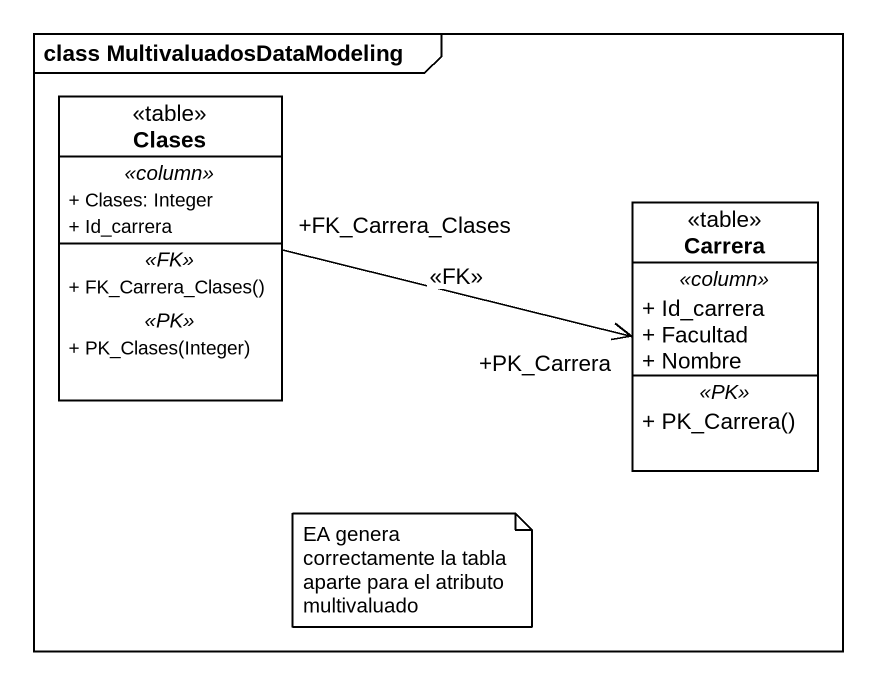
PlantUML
@startuml
mainframe class MultivaluadosDataModeling
hide circle
hide empty members
skinparam classAttributeIconSize 0
class Clases <<table>> {
  .. <<column>> ..
  + Clases: Integer
  + Id_carrera
  .. <<FK>> ..
  + FK_Carrera_Clases()
  .. <<PK>> ..
  + PK_Clases(Integer)
}
class Carrera <<table>> {
  .. <<column>> ..
  + Id_carrera
  + Facultad
  + Nombre
  .. <<PK>> ..
  + PK_Carrera()
}
Clases "+FK_Carrera_Clases" -right-> "+PK_Carrera" Carrera : <<FK>>
note as N1
  EA genera correctamente la tabla aparte para el atributo multivaluado
end note
@enduml
